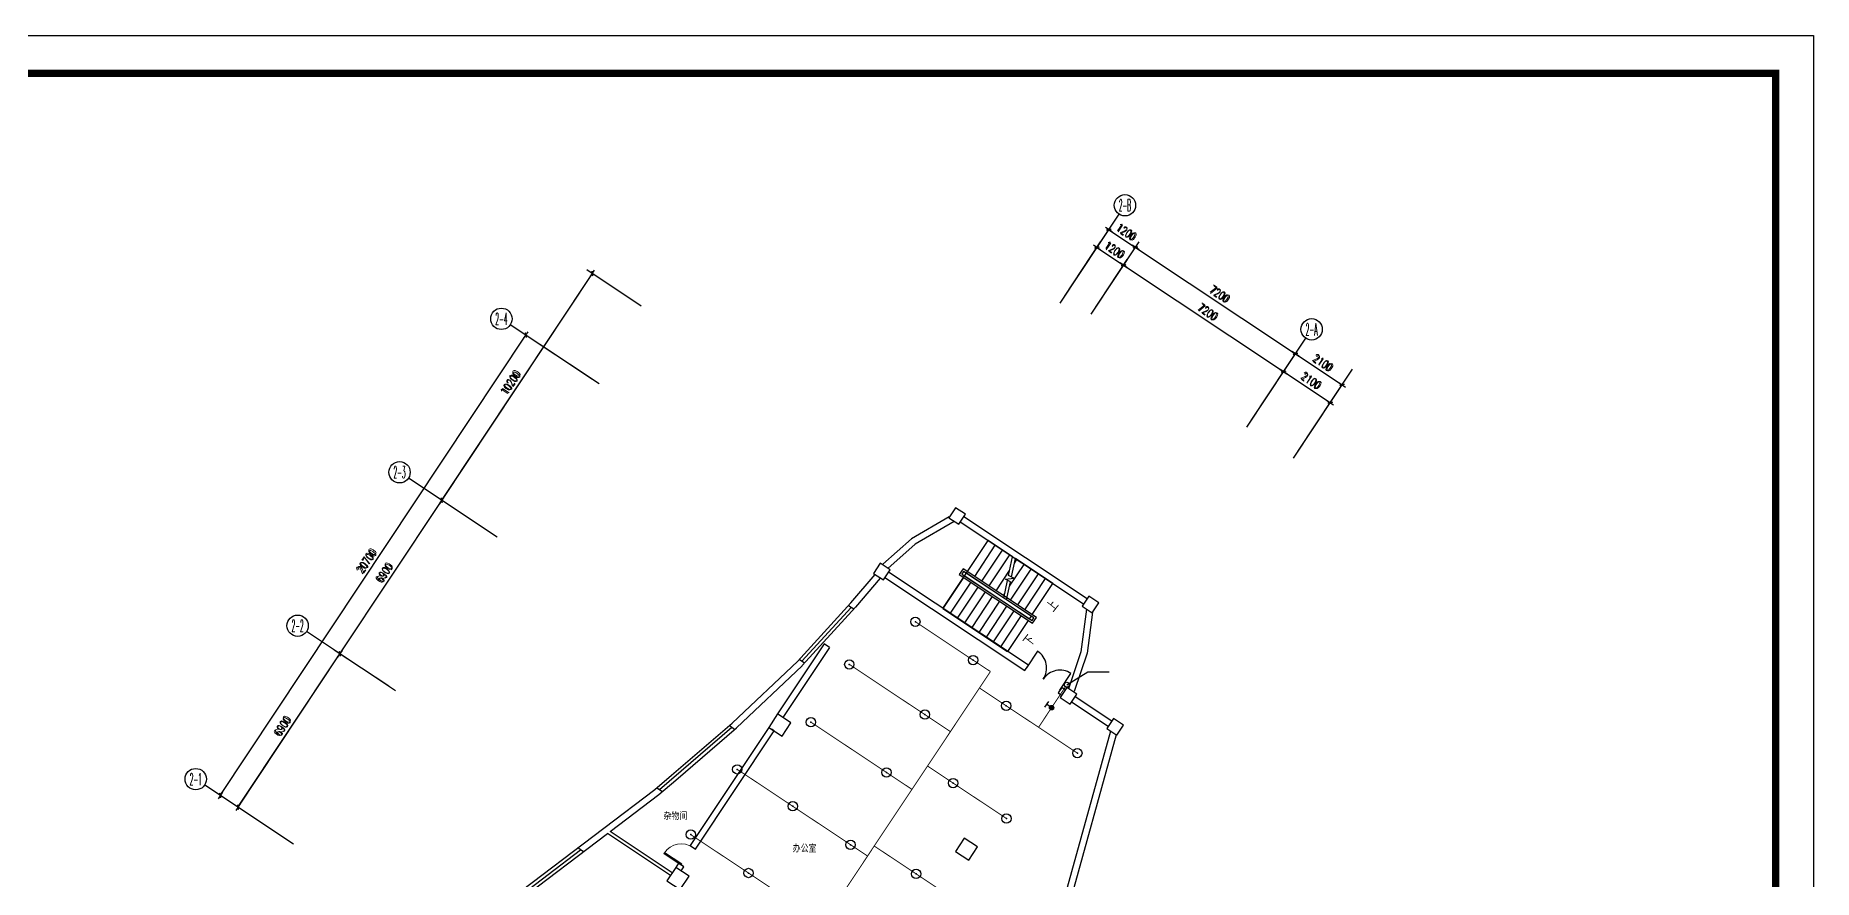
# Model space of a CAD drawing. Extents: x -149393 to 1177518, y -366685 to 296590.
# Drawn here: x 908813 to 975450, y -44283 to -12676 of the extents above; entities that cross this region are included whole.
import ezdxf
from ezdxf.enums import TextEntityAlignment as Align

# ---------------------------------------------------------------- set-up
doc = ezdxf.new("R2010")
doc.units = 0
doc.header["$LTSCALE"] = 1000
doc.header["$MEASUREMENT"] = 0
doc.linetypes.add('常规', pattern=[20, 10, 0, 10])
doc.layers.get('0').update_dxf_attribs({"linetype": 'CONTINUOUS'})
doc.layers.get('Defpoints').update_dxf_attribs({"linetype": 'CONTINUOUS'})
for name, color, linetype in [('AXIS', 3, 'CONTINUOUS'), ('AXIS_TEXT', 7, 'CONTINUOUS'), ('COLUMN', 9, 'CONTINUOUS'), ('EQUIP-动力', 3, 'CONTINUOUS'), ('EQUIP-消防', 3, 'CONTINUOUS'), ('PUB_TITLE', 253, 'CONTINUOUS'), ('STAIR', 2, 'CONTINUOUS'), ('TEL_SYMB', 3, 'CONTINUOUS'), ('TEL_TEXT', 7, 'CONTINUOUS'), ('WALL', 9, 'CONTINUOUS'), ('WINDOW', 4, 'CONTINUOUS'), ('WIRE-消防', 3, '常规')]:
    doc.layers.add(name, color=color, linetype=linetype)
doc.styles.add('_TCH_AXIS', font='COMPLEX', dxfattribs={"bigfont": 'GBCBIG'})
doc.styles.add('_TCH_DIM', font='SIMPLEX', dxfattribs={"bigfont": 'GBCBIG'})
doc.styles.add('_TCH_DIM_T3', font='SIMPLEX', dxfattribs={"width": 0.705882, "bigfont": 'GBCBIG'})
doc.styles.add('_TEL_DIM', font='', dxfattribs={"width": 0.8, "height": 3.5})
doc.styles.add('COMPLEX', font='COMPLEX')
doc.styles.add('DIM_FONT', font='SIMPLEX.shx', dxfattribs={"width": 0.8})
doc.styles.get("Standard").update_dxf_attribs({"font": 'gbenor.shx', "bigfont": 'gbcbig.shx'})
doc.styles.get('_TEL_DIM').set_extended_font_data('SimSun')
doc.dimstyles.new('_TCH_ARCH&&100', dxfattribs={"dimtxt": 297.5, "dimasz": 100, "dimexe": 250, "dimexo": 300, "dimgap": 126.25, "dimtad": 1, "dimdec": 0, "dimzin": 0, "dimdsep": 46, "dimtxsty": '_TCH_DIM_T3', "dimblk": 'ARCHTICK', "dimcen": 0.09, "dimclrt": 7, "dimazin": 2, "dimtfac": 1, "dimtdec": 0, "dimtix": 1, "dimtmove": 2, "dimatfit": 3, "dimfxl": 1, "dimtolj": 1, "dimtzin": 0, "dimarcsym": 0})
doc.dimstyles.new('DIMN', dxfattribs={"dimtxt": 300, "dimasz": 1, "dimexe": 250, "dimexo": 300, "dimgap": 150, "dimtad": 1, "dimdec": 0, "dimdsep": 46, "dimtxsty": 'DIM_FONT', "dimblk": '_DIMX', "dimcen": 2.5, "dimclrt": 7, "dimadec": 0, "dimazin": 0, "dimtfac": 1, "dimtdec": 0, "dimtix": 1, "dimtmove": 2, "dimatfit": 3, "dimldrblk": '_DIMX', "dimfxl": 1, "dimtolj": 1, "dimarcsym": 0})

# ---------------------------------------------------------------- blocks, each defined once
blk = doc.blocks.new('$equip$00001147')
blk.add_circle((0, 0), 0.5)
at = {"flags": 9}
blk.add_attdef('A', (0, 0), '', height=0.00002, dxfattribs=at)
blk = doc.blocks.new('$equip_U$00000304(cyc-PC)')
blk.add_point((0, 0))
blk.add_blockref('$equip$00001147', (0, 0))
at = {"color": 7, "style": '_TEL_DIM', "flags": 1}
blk.add_attdef('A', text='', height=0.00002, dxfattribs=at).set_placement((0, 0), align=Align.MIDDLE_CENTER)
blk = doc.blocks.new('fdhfhfh')
at = {"layer": 'WIRE-消防', "linetype": '常规', "const_width": 35}
blk.add_lwpolyline([(327663, -63863), (313946, -84452)], dxfattribs=at)
blk = doc.blocks.new('$VALVE$00000497')
for p, q in [((78, 138), (-78, 138)), ((0, 50), (0, 138))]:
    blk.add_line(p, q)
at = {"const_width": 49.6}
blk.add_lwpolyline([(25, 0, 1), (-25, 0, 1)], format="xyb", close=True, dxfattribs=at)
blk.add_circle((0, 0), 50)
blk = doc.blocks.new('$equip_U$00000370(cyc-PC)')
for p in [(-0.15, 0), (0, 0), (0.15, 0), (0, -0.15)]:
    blk.add_point(p)
at = {"xscale": 0.00300000000061118, "yscale": 0.00300000000061118, "zscale": 0.00300000000061118}
blk.add_blockref('$VALVE$00000497', (0, 0), dxfattribs=at)
at = {"color": 7, "style": '_TEL_DIM', "flags": 1}
blk.add_attdef('A', text='', height=0.00002, dxfattribs=at).set_placement((0, 0), align=Align.MIDDLE_CENTER)
blk = doc.blocks.new('_DIMX')
blk.add_line((-150, 0), (150, 0))
at = {"const_width": 50}
blk.add_lwpolyline([(-70, -70), (70, 70)], dxfattribs=at)
blk = doc.blocks.new('_ArchTick')
at = {"color": 0, "linetype": 'ByBlock', "const_width": 0.4}
blk.add_lwpolyline([(-0.5, -0.5), (0.5, 0.5)], dxfattribs=at)
blk = doc.blocks.new('*D1123')
at = {"layer": 'AXIS', "color": 0, "lineweight": -2, "transparency": 16777216}
for p, q in [((954373, -27094), (955729, -25053)), ((955591, -25261), (957340, -26424)), ((956123, -28256), (957478, -26215))]:
    blk.add_line(p, q, dxfattribs=at)
at = {"layer": 'Defpoints', "color": 0, "transparency": 16777216}
for p in [(957340, -26424), (954207, -27344), (955957, -28506)]:
    blk.add_point(p, dxfattribs=at)
at = {"layer": 'AXIS', "color": 0, "lineweight": -2, "transparency": 16777216, "xscale": 100, "yscale": 100, "zscale": 100}
for p, rotation in [((955591, -25261), 146.4000000000005), ((957340, -26424), 326.4000000000005)]:
    blk.add_blockref('_ArchTick', p, dxfattribs=dict(at, rotation=rotation))
at = {"layer": 'AXIS', "color": 7, "transparency": 16777216, "insert": (956618, -25613), "char_height": 297.5, "attachment_point": 5, "rotation": 326.4, "style": '_TCH_DIM_T3'}
blk.add_mtext('\\A1;2100', dxfattribs=at)
blk = doc.blocks.new('*D1124')
at = {"layer": 'AXIS', "color": 0, "lineweight": -2, "transparency": 16777216}
for p, q in [((954373, -27094), (956172, -24387)), ((956034, -24595), (957783, -25757)), ((956123, -28256), (957921, -25549))]:
    blk.add_line(p, q, dxfattribs=at)
at = {"layer": 'Defpoints', "color": 0, "transparency": 16777216}
for p in [(957783, -25757), (954207, -27344), (955957, -28506)]:
    blk.add_point(p, dxfattribs=at)
at = {"layer": 'AXIS', "color": 0, "lineweight": -2, "transparency": 16777216, "xscale": 100, "yscale": 100, "zscale": 100}
for p, rotation in [((956034, -24595), 146.4000000000023), ((957783, -25757), 326.4000000000023)]:
    blk.add_blockref('_ArchTick', p, dxfattribs=dict(at, rotation=rotation))
at = {"layer": 'AXIS', "color": 7, "transparency": 16777216, "insert": (957060, -24947), "char_height": 297.5, "attachment_point": 5, "rotation": 326.4, "style": '_TCH_DIM_T3'}
blk.add_mtext('\\A1;2100', dxfattribs=at)
blk = doc.blocks.new('*D1125')
at = {"layer": 'AXIS', "color": 0, "lineweight": -2, "transparency": 16777216}
for p, q in [((948376, -23109), (949732, -21069)), ((949594, -21277), (955591, -25261)), ((954373, -27094), (955729, -25053))]:
    blk.add_line(p, q, dxfattribs=at)
at = {"layer": 'Defpoints', "color": 0, "transparency": 16777216}
for p in [(948210, -23359), (955591, -25261), (954207, -27344)]:
    blk.add_point(p, dxfattribs=at)
at = {"layer": 'AXIS', "color": 0, "lineweight": -2, "transparency": 16777216, "xscale": 100, "yscale": 100, "zscale": 100}
for p, rotation in [((949594, -21277), 146.3999999999997), ((955591, -25261), 326.3999999999997)]:
    blk.add_blockref('_ArchTick', p, dxfattribs=dict(at, rotation=rotation))
at = {"layer": 'AXIS', "color": 7, "transparency": 16777216, "insert": (952745, -23040), "char_height": 297.5, "attachment_point": 5, "rotation": 326.4, "style": '_TCH_DIM_T3'}
blk.add_mtext('\\A1;7200', dxfattribs=at)
blk = doc.blocks.new('*D1126')
at = {"layer": 'AXIS', "color": 0, "lineweight": -2, "transparency": 16777216}
for p, q in [((948376, -23109), (950175, -20402)), ((950037, -20611), (956034, -24595)), ((954373, -27094), (956172, -24387))]:
    blk.add_line(p, q, dxfattribs=at)
at = {"layer": 'Defpoints', "color": 0, "transparency": 16777216}
for p in [(948210, -23359), (956034, -24595), (954207, -27344)]:
    blk.add_point(p, dxfattribs=at)
at = {"layer": 'AXIS', "color": 0, "lineweight": -2, "transparency": 16777216, "xscale": 100, "yscale": 100, "zscale": 100}
for p, rotation in [((950037, -20611), 146.3999999999997), ((956034, -24595), 326.3999999999997)]:
    blk.add_blockref('_ArchTick', p, dxfattribs=dict(at, rotation=rotation))
at = {"layer": 'AXIS', "color": 7, "transparency": 16777216, "insert": (953187, -22374), "char_height": 297.5, "attachment_point": 5, "rotation": 326.4, "style": '_TCH_DIM_T3'}
blk.add_mtext('\\A1;7200', dxfattribs=at)
blk = doc.blocks.new('*D1127')
at = {"layer": 'AXIS', "color": 0, "lineweight": -2, "transparency": 16777216}
for p, q in [((947377, -22445), (948733, -20405)), ((948594, -20613), (949594, -21277)), ((948376, -23109), (949732, -21069))]:
    blk.add_line(p, q, dxfattribs=at)
at = {"layer": 'Defpoints', "color": 0, "transparency": 16777216}
for p in [(949594, -21277), (947211, -22695), (948210, -23359)]:
    blk.add_point(p, dxfattribs=at)
at = {"layer": 'AXIS', "color": 0, "lineweight": -2, "transparency": 16777216, "xscale": 100, "yscale": 100, "zscale": 100}
for p, rotation in [((948594, -20613), 146.4000000000012), ((949594, -21277), 326.4000000000012)]:
    blk.add_blockref('_ArchTick', p, dxfattribs=dict(at, rotation=rotation))
at = {"layer": 'AXIS', "color": 7, "transparency": 16777216, "insert": (949246, -20716), "char_height": 297.5, "attachment_point": 5, "rotation": 326.4, "style": '_TCH_DIM_T3'}
blk.add_mtext('\\A1;1200', dxfattribs=at)
blk = doc.blocks.new('*D1128')
at = {"layer": 'AXIS', "color": 0, "lineweight": -2, "transparency": 16777216}
for p, q in [((947377, -22445), (949175, -19738)), ((949037, -19947), (950037, -20611)), ((948376, -23109), (950175, -20402))]:
    blk.add_line(p, q, dxfattribs=at)
at = {"layer": 'Defpoints', "color": 0, "transparency": 16777216}
for p in [(950037, -20611), (947211, -22695), (948210, -23359)]:
    blk.add_point(p, dxfattribs=at)
at = {"layer": 'AXIS', "color": 0, "lineweight": -2, "transparency": 16777216, "xscale": 100, "yscale": 100, "zscale": 100}
for p, rotation in [((949037, -19947), 146.4000000000012), ((950037, -20611), 326.4000000000012)]:
    blk.add_blockref('_ArchTick', p, dxfattribs=dict(at, rotation=rotation))
at = {"layer": 'AXIS', "color": 7, "transparency": 16777216, "insert": (949689, -20050), "char_height": 297.5, "attachment_point": 5, "rotation": 326.4, "style": '_TCH_DIM_T3'}
blk.add_mtext('\\A1;1200', dxfattribs=at)
blk = doc.blocks.new('*D1129')
at = {"layer": 'AXIS', "color": 0, "lineweight": -2, "transparency": 16777216}
for p, q in [((924038, -30084), (929683, -21588)), ((931515, -22806), (929474, -21450)), ((925870, -31301), (923830, -29946))]:
    blk.add_line(p, q, dxfattribs=at)
at = {"layer": 'Defpoints', "color": 0, "transparency": 16777216}
for p in [(929683, -21588), (931765, -22972), (926120, -31467)]:
    blk.add_point(p, dxfattribs=at)
at = {"layer": 'AXIS', "color": 0, "lineweight": -2, "transparency": 16777216, "xscale": 100, "yscale": 100, "zscale": 100}
for p, rotation in [((929683, -21588), 56.39999999999981), ((924038, -30084), 236.3999999999998)]:
    blk.add_blockref('_ArchTick', p, dxfattribs=dict(at, rotation=rotation))
at = {"layer": 'AXIS', "color": 7, "transparency": 16777216, "insert": (926631, -25684), "char_height": 297.5, "attachment_point": 5, "rotation": 56.4, "style": '_TCH_DIM_T3'}
blk.add_mtext('\\A1;10200', dxfattribs=at)
blk = doc.blocks.new('*D1130')
at = {"layer": 'AXIS', "color": 0, "lineweight": -2, "transparency": 16777216}
for p, q in [((925870, -31301), (923830, -29946)), ((920220, -35831), (924038, -30084)), ((922052, -37049), (920011, -35693))]:
    blk.add_line(p, q, dxfattribs=at)
at = {"layer": 'Defpoints', "color": 0, "transparency": 16777216}
for p in [(924038, -30084), (926120, -31467), (922302, -37215)]:
    blk.add_point(p, dxfattribs=at)
at = {"layer": 'AXIS', "color": 0, "lineweight": -2, "transparency": 16777216, "xscale": 100, "yscale": 100, "zscale": 100}
for p, rotation in [((924038, -30084), 56.40000000000044), ((920220, -35831), 236.4000000000005)]:
    blk.add_blockref('_ArchTick', p, dxfattribs=dict(at, rotation=rotation))
at = {"layer": 'AXIS', "color": 7, "transparency": 16777216, "insert": (921900, -32805), "char_height": 297.5, "attachment_point": 5, "rotation": 56.4, "style": '_TCH_DIM_T3'}
blk.add_mtext('\\A1;6900', dxfattribs=at)
blk = doc.blocks.new('*D1131')
at = {"layer": 'AXIS', "color": 0, "lineweight": -2, "transparency": 16777216}
for p, q in [((916401, -41578), (920220, -35831)), ((922052, -37049), (920011, -35693)), ((918234, -42796), (916193, -41440))]:
    blk.add_line(p, q, dxfattribs=at)
at = {"layer": 'Defpoints', "color": 0, "transparency": 16777216}
for p in [(920220, -35831), (922302, -37215), (918484, -42962)]:
    blk.add_point(p, dxfattribs=at)
at = {"layer": 'AXIS', "color": 0, "lineweight": -2, "transparency": 16777216, "xscale": 100, "yscale": 100, "zscale": 100}
for p, rotation in [((920220, -35831), 56.40000000000044), ((916401, -41578), 236.4000000000005)]:
    blk.add_blockref('_ArchTick', p, dxfattribs=dict(at, rotation=rotation))
at = {"layer": 'AXIS', "color": 7, "transparency": 16777216, "insert": (918081, -38553), "char_height": 297.5, "attachment_point": 5, "rotation": 56.4, "style": '_TCH_DIM_T3'}
blk.add_mtext('\\A1;6900', dxfattribs=at)
blk = doc.blocks.new('*D1132')
at = {"layer": 'AXIS', "color": 0, "lineweight": -2, "transparency": 16777216}
for p, q in [((915735, -41136), (927190, -23894)), ((929689, -25554), (926982, -23756)), ((918234, -42796), (915527, -40997))]:
    blk.add_line(p, q, dxfattribs=at)
at = {"layer": 'Defpoints', "color": 0, "transparency": 16777216}
for p in [(927190, -23894), (929939, -25720), (918484, -42962)]:
    blk.add_point(p, dxfattribs=at)
at = {"layer": 'AXIS', "color": 0, "lineweight": -2, "transparency": 16777216, "xscale": 100, "yscale": 100, "zscale": 100}
for p, rotation in [((927190, -23894), 56.39999999999999), ((915735, -41136), 236.4)]:
    blk.add_blockref('_ArchTick', p, dxfattribs=dict(at, rotation=rotation))
at = {"layer": 'AXIS', "color": 7, "transparency": 16777216, "insert": (921233, -32363), "char_height": 297.5, "attachment_point": 5, "rotation": 56.4, "style": '_TCH_DIM_T3'}
blk.add_mtext('\\A1;20700', dxfattribs=at)
blk = doc.blocks.new('_FZHK')
blk.add_lwpolyline([(-0.5, -0.5), (0.5, -0.5), (0.5, 0.5), (-0.5, 0.5)], close=True)
blk = doc.blocks.new('_AXISO')
blk.add_circle((0, 0), 0.5)
at = {"layer": 'AXIS_TEXT', "style": 'COMPLEX', "width": 1.041667}
blk.add_attdef('A', text='', height=0.56, dxfattribs=at).set_placement((-0.25, -0.28), (0.25, -0.28), align=Align.FIT)
blk = doc.blocks.new('$DorLib2D$00000001')
for p, q in [((0.45, 0.975), (0.5, 0.975)), ((0.45, 0), (0.45, 0.975)), ((0.5, 0), (0.5, 0.975)), ((0.5, 0), (0.45, 0))]:
    blk.add_line(p, q)
at = {"lineweight": 13}
blk.add_arc((0.475, 0), 0.975, 91.46928, 180, dxfattribs=at)

msp = doc.modelspace()

# ---------------------------------------------------------------- linework, layer by layer
at = {"color": 59}
for p, q in [((937535.5, -36113.7), (939379, -34097.9)), ((939479.4, -34166), (939278.6, -34029.9)), ((937633, -36185), (937438.1, -36042.5)), ((934912, -38595.6), (932203.4, -40928.1)), ((935010.2, -38668.9), (934813.9, -38522.3)), ((932312.8, -40995.8), (932094, -40860.5)), ((926811.2, -45016.1), (929242.7, -43172.8)), ((929345.3, -43245.5), (929140, -43100))]:
    msp.add_line(p, q, dxfattribs=at)
msp.add_lwpolyline([(947467, -36988.7), (948253.2, -36513.4), (949059.1, -36513.4)])
msp.add_circle((947467, -36988.7), 90.8)
at = {"layer": 'AXIS'}
for p, q in [((947210.8, -22695.3), (949424.4, -19363.6)), ((929938.8, -25720.3), (926607.1, -23506.7)), ((954207.4, -27343.7), (956420.9, -24012.1)), ((955956.5, -28505.9), (958170.1, -25174.2)), ((926120.4, -31467.4), (922788.7, -29253.9)), ((922302, -37214.6), (918970.3, -35001)), ((918483.5, -42961.8), (915151.9, -40748.2))]:
    msp.add_line(p, q, dxfattribs=at)
for centre in [(949645.8, -19030.4), (956642.3, -23678.9)]:
    msp.add_circle(centre, 400, dxfattribs=at)
at = {"layer": 'PUB_TITLE'}
msp.add_lwpolyline([(856650.3, -12676.1), (975450.3, -12676.1), (975450.3, -96684.6), (856650.3, -96684.6)], close=True, dxfattribs=at)
at = {"layer": 'PUB_TITLE', "const_width": 270.7}
msp.add_lwpolyline([(863721.7, -14090.4), (974036, -14090.4), (974036, -95270.4), (863721.7, -95270.4), (863721.7, -14090.4)], close=True, dxfattribs=at)
at = {"layer": 'STAIR', "color": 59}
for p, q in [((942824.5, -34137.5), (944517.9, -31588.7)), ((943743.9, -32753.6), (944517.9, -31588.7)), ((944012.7, -32932.2), (944786.7, -31767.3)), ((944281.6, -33110.8), (945055.5, -31945.9)), ((945432.1, -32196.1), (944517.9, -31588.7)), ((943579.7, -32644.4), (943434.1, -32863.5)), ((946327.5, -34470.1), (943579.7, -32644.4)), ((944550.4, -33289.4), (945324.3, -32124.5)), ((945283, -32894.9), (945432.1, -32196.1)), ((945319.1, -33298.7), (945861.9, -32481.7)), ((945393.2, -32951.2), (945539.1, -32267.2)), ((945502.3, -32439.8), (945593.1, -32303.1)), ((946937.2, -33196.1), (945539.1, -32267.2)), ((943598.4, -32972.6), (942824.5, -34137.5)), ((943867.2, -33151.2), (943093.3, -34316.1)), ((943434.1, -32863.5), (946182, -34689.1)), ((943599.7, -32743.9), (943533.6, -32843.4)), ((943533.6, -32843.4), (946161.9, -34589.7)), ((946228.1, -34490.2), (943599.7, -32743.9)), ((943638.1, -32912.9), (946057.4, -34520.3)), ((945102.3, -33742.2), (943704.2, -32813.3)), ((944819.2, -33468), (945322.3, -32710.7)), ((945102.3, -33742.2), (945243.2, -33081.6)), ((945163.5, -33040.9), (945481.9, -32996.4)), ((945353.4, -33137.9), (945163.5, -33040.9)), ((945209.4, -33813.3), (945353.4, -33137.9)), ((945481.9, -32996.4), (945283, -32894.9)), ((945356.8, -33825.2), (946130.7, -32660.3)), ((945625.6, -34003.8), (946399.5, -32838.9)), ((945894.4, -34182.4), (946668.4, -33017.5)), ((946163.2, -34361), (946937.2, -33196.1)), ((944136, -33329.8), (943362.1, -34494.7)), ((944404.8, -33508.4), (943630.9, -34673.3)), ((944673.7, -33687), (943899.7, -34851.9)), ((944942.5, -33865.6), (944168.5, -35030.5)), ((945088, -33646.6), (945139.1, -33569.6)), ((946123.6, -34420.7), (945209.4, -33813.3)), ((942824.5, -34137.5), (945243.8, -35744.9)), ((945211.3, -34044.2), (944437.4, -35209.1)), ((945480.1, -34222.8), (944706.2, -35387.7)), ((945748.9, -34401.4), (944975, -35566.3)), ((946017.7, -34580), (945243.8, -35744.9)), ((946123.6, -34420.7), (946057.4, -34520.3)), ((946161.9, -34589.7), (946228.1, -34490.2)), ((946182, -34689.1), (946327.5, -34470.1))]:
    msp.add_line(p, q, dxfattribs=at)
at = {"layer": 'TEL_SYMB', "color": 59, "elevation": 1793}
msp.add_lwpolyline([(945785, -35221.9, 0, 0, 0), (942633.9, -33128.3, 0, 0, 0), (943513.7, -31804.1, 0, 0, 0), (944887.6, -32717, 95.6, 0, 0), (945186.3, -32915.4, 0, 0, 0)], format="xyseb", dxfattribs=at)
at = {"layer": 'TEL_SYMB', "color": 59}
msp.add_lwpolyline([(946664.8, -33897.7, 0, 0, 0), (945753.8, -33292.5, 95.6, 0, 0), (945455.1, -33094, 0, 0, 0)], format="xyseb", dxfattribs=at)
at = {"layer": 'WALL', "color": 59}
for p, q in [((943061.7, -30702.1), (941646.9, -31531.6)), ((943248, -30871.1), (941788.2, -31727)), ((943473.8, -30895), (948096.5, -33966.4)), ((943606.6, -30695.1), (948229.3, -33766.5)), ((941646.9, -31531.6), (940572.3, -32477.7)), ((941788.2, -31727), (940755.1, -32636.5)), ((939371.1, -33928.8), (940279.6, -32860.9)), ((939553.9, -34084.3), (940480.9, -32994.6)), ((940648.1, -32979.6), (945891.7, -36463.4)), ((946024.5, -36263.5), (940780.9, -32779.7)), ((937372.4, -36114.3), (939373.9, -33925.6)), ((937549.5, -36276.3), (939551, -34087.6)), ((948206, -34165.2), (947994.1, -35757.2)), ((948434, -34271.5), (948229, -35811.7)), ((938369.8, -35463.9), (936624.8, -38086.4)), ((938569.6, -35596.8), (936824.7, -38219.2)), ((938569.6, -35596.8), (938369.8, -35463.9)), ((947994.1, -35757.2), (947530.5, -37138.1)), ((948229, -35811.7), (947746.3, -37249.2)), ((934918.7, -38429.4), (937378.6, -36108)), ((935083.4, -38603.9), (937543.3, -36282.6)), ((945891.7, -36463.4), (946024.5, -36263.5)), ((947273.9, -37093.6), (947141.1, -37293.5)), ((947141.1, -37293.5), (947269.8, -37379.1)), ((947402.6, -37179.2), (947273.9, -37093.6)), ((947644.6, -37628.1), (949018.9, -38541.2)), ((947777.4, -37428.2), (949151.7, -38341.3)), ((932653.7, -40382), (934922.7, -38425.8)), ((932810.4, -40563.8), (935079.4, -38607.5)), ((936296.3, -38588.5), (933351.9, -43013.7)), ((933551.8, -43146.6), (936496.2, -38721.4)), ((936496.2, -38721.4), (936396.3, -38654.9)), ((949104.4, -38724), (947293.1, -45264.4)), ((949314.7, -38863.8), (947503.4, -45404.2)), ((932024, -40913.8), (932654.6, -40381.2)), ((932178.9, -41097.1), (932809.5, -40564.6)), ((930118.6, -42358.1), (932029, -40909.8)), ((930347.5, -42485.7), (932174, -41101.1)), ((926651, -44987), (930118.6, -42358.1)), ((926883.7, -45111.7), (930246.3, -42562.5)), ((932607.1, -44133.4), (930246.3, -42562.5)), ((932673.6, -44033.5), (930347.5, -42485.7)), ((933351.9, -43013.7), (933551.8, -43146.6)), ((932908.8, -43679.7), (932806.4, -43833.6)), ((933108.6, -43812.6), (932908.8, -43679.7)), ((933006.3, -43966.4), (933108.6, -43812.6))]:
    msp.add_line(p, q, dxfattribs=at)
at = {"layer": 'WINDOW', "color": 59, "extrusion": (1.02e-16, -6.77687e-17, -1)}
msp.add_lwpolyline([(-947207.5, -37193.6), (-947622.5, -36568.9, -0.4142136), (-946582.8, -36778.5, -0.4142136), (-946373.1, -35738.8), (-945958.1, -36363.5)], format="xyb", dxfattribs=at)
at = {"layer": 'WIRE-消防', "linetype": '常规', "const_width": 35}
for points in [[(941788.5, -34630.2), (943954.1, -36069)], [(939314.2, -36228), (942146.2, -38109.5)], [(943954.1, -36069), (944601.5, -36495.7)], [(944191.5, -37112.8), (944601.5, -36495.7)], [(944191.6, -37112.9), (945195, -37779.5)], [(947416.8, -37064.3), (946406.7, -38584.6)], [(945195, -37779.5), (947860.3, -39550.4)], [(937875.4, -38393.6), (940707.4, -40275.1)], [(942146.2, -38109.5), (943102.3, -38744.7)], [(935112.7, -40159.8), (939999.5, -43406.6)], [(940707.4, -40275.1), (941663.5, -40910.3)], [(942244.5, -40035.7), (943204.2, -40673.4)], [(943204.2, -40673.4), (945203, -42001.4)], [(933369.5, -42603.4), (939033.4, -46366.5)], [(940248.5, -43031.7), (941818, -44074.5)], [(941818, -44074.5), (943900.3, -45458)]]:
    msp.add_lwpolyline(points, dxfattribs=at)

# ---------------------------------------------------------------- block references
msp.add_blockref('fdhfhfh', (616529, 26750.4))
at = {"layer": 'AXIS'}
ref = msp.add_blockref('_AXISO', (926273.9, -23285.4), dxfattribs=dict(at, xscale=800, yscale=800, zscale=800))
ref.add_attrib('A', '2-4', dxfattribs={"layer": 'AXIS_TEXT', "height": 452.55, "style": '_TCH_AXIS', "width": 0.33871}).set_placement((926047.6, -23511.6), (926500.2, -23511.6), align=Align.FIT)
ref = msp.add_blockref('_AXISO', (922455.5, -29032.5), dxfattribs=dict(at, xscale=800, yscale=800, zscale=800))
ref.add_attrib('A', '2-3', dxfattribs={"layer": 'AXIS_TEXT', "height": 452.55, "style": '_TCH_AXIS', "width": 0.35}).set_placement((922229.2, -29258.8), (922681.8, -29258.8), align=Align.FIT)
ref = msp.add_blockref('_AXISO', (918637.1, -34779.7), dxfattribs=dict(at, xscale=800, yscale=800, zscale=800))
ref.add_attrib('A', '2-2', dxfattribs={"layer": 'AXIS_TEXT', "height": 452.55, "style": '_TCH_AXIS', "width": 0.35}).set_placement((918410.8, -35005.9), (918863.4, -35005.9), align=Align.FIT)
ref = msp.add_blockref('_AXISO', (914818.7, -40526.8), dxfattribs=dict(at, xscale=800, yscale=800, zscale=800))
ref.add_attrib('A', '2-1', dxfattribs={"layer": 'AXIS_TEXT', "height": 452.55, "style": '_TCH_AXIS', "width": 0.381818}).set_placement((914592.4, -40753.1), (915045, -40753.1), align=Align.FIT)
at = {"layer": 'COLUMN', "color": 59}
for p, xscale, yscale, zscale, rotation in [((943352.8, -30670.6), 449.9999999999738, 449.9999999999738, 449.9999999999738, 326.3999999999982), ((940527.1, -32755.1), 449.9999999999778, 449.9999999999778, 449.9999999999778, 326.3999999999973), ((948350.3, -33990.9), 449.9999999999858, 449.9999999999858, 449.9999999999858, 56.39999999999244), ((947523.6, -37403.6), 450.0000000000747, 450.0000000000747, 450.0000000000747, 326.4000000000055), ((936708.7, -38502.3), 599.999999999961, 599.999999999961, 599.999999999961, 326.3999999999987), ((949272.7, -38565.7), 449.9999999999638, 449.9999999999638, 449.9999999999638, 236.4000000000084), ((943705.2, -43150.8), 600.000000000062, 600.000000000062, 600.000000000062, 326.4000000000042), ((932890.3, -44249.5), 599.999999999965, 599.999999999965, 599.999999999965, 326.3999999999982)]:
    msp.add_blockref('_FZHK', p, dxfattribs=dict(at, xscale=xscale, yscale=yscale, zscale=zscale, rotation=rotation))
at = {"layer": 'EQUIP-动力', "xscale": 549.9999999999868, "yscale": 549.9999999999868, "zscale": 549.9999999999868, "rotation": 56.40000000000244}
msp.add_blockref('$equip_U$00000370(cyc-PC)', (946895.6, -37848.8), dxfattribs=at)
at = {"layer": 'EQUIP-消防', "xscale": 350, "yscale": 350, "zscale": 350}
for p in [(941788.5, -34630.2), (943954.1, -36069), (939314.2, -36228), (942146.2, -38109.5), (945195, -37779.5), (937875.4, -38393.6), (947860.3, -39550.4), (935112.7, -40159.8), (940707.4, -40275.1), (943204.2, -40673.4), (937195.3, -41543.5), (945203, -42001.4), (933369.5, -42603.4), (939360.9, -42982.3), (935535.1, -44042.2), (941818, -44074.5)]:
    msp.add_blockref('$equip_U$00000304(cyc-PC)', p, dxfattribs=at)
at = {"layer": 'WINDOW', "color": 59, "xscale": 800, "yscale": -800, "zscale": 800, "rotation": 236.3610195353741}
msp.add_blockref('$DorLib2D$00000001', (933230.3, -43413.2), dxfattribs=at)

# ---------------------------------------------------------------- texts
at = {"layer": 'AXIS', "color": 7, "style": '_TCH_AXIS'}
for s, width, p, p2 in [('2-B', 0.333333, (949419.5, -19256.7), (949872, -19256.7)), ('2-A', 0.328125, (956416, -23905.2), (956868.6, -23905.2))]:
    msp.add_text(s, height=452.55, dxfattribs=dict(at, width=width)).set_placement(p, p2, align=Align.FIT)
at = {"layer": 'TEL_TEXT', "color": 59, "style": '_TCH_DIM'}
for s, p in [('上', (946972.3, -34302.3)), ('下', (946106.3, -35608.9, 1793))]:
    msp.add_text(s, height=403.5, rotation=51.755298, dxfattribs=at).set_placement(p)
at = {"layer": 'TEL_TEXT', "color": 59, "style": '_TEL_DIM', "width": 0.8}
for s, p in [('杂物间', (932348.5, -42026.3)), ('办公室', (937191.5, -43243))]:
    msp.add_text(s, height=265.82, dxfattribs=at).set_placement(p)

# ---------------------------------------------------------------- dimensions: what is measured, and where the dimension line sits
at = {"layer": 'AXIS'}
for p1, p2, distance in [((947210.8, -22695.3), (948210.3, -23359.3), 3300), ((947210.8, -22695.3), (948210.3, -23359.3), 2500), ((948210.3, -23359.3), (954207.4, -27343.7), 3300), ((948210.3, -23359.3), (954207.4, -27343.7), 2500), ((926120.4, -31467.4), (931764.9, -22971.6), 2500), ((918483.5, -42961.8), (929938.8, -25720.3), 3300), ((954207.4, -27343.7), (955956.5, -28505.9), 3300), ((954207.4, -27343.7), (955956.5, -28505.9), 2500), ((922302, -37214.6), (926120.4, -31467.4), 2500), ((918483.5, -42961.8), (922302, -37214.6), 2500)]:
    msp.add_aligned_dim(p1=p1, p2=p2, distance=distance, dimstyle='DIMN', dxfattribs=at).render()
for p1, p2, distance, picture, middle in [((947210.8, -22695.3), (948210.3, -23359.3), 3300, '*D1128', (949689, -20049.6)), ((947210.8, -22695.3), (948210.3, -23359.3), 2500, '*D1127', (949246.2, -20715.9)), ((948210.3, -23359.3), (954207.4, -27343.7), 3300, '*D1126', (953187.2, -22373.8)), ((948210.3, -23359.3), (954207.4, -27343.7), 2500, '*D1125', (952744.5, -23040.2)), ((926120.4, -31467.4), (931764.9, -22971.6), 2500, '*D1129', (926631.3, -25683.9)), ((918483.5, -42961.8), (929938.8, -25720.3), 3300, '*D1132', (921233.5, -32362.6)), ((954207.4, -27343.7), (955956.5, -28505.9), 3300, '*D1124', (957060.3, -24947.1)), ((954207.4, -27343.7), (955956.5, -28505.9), 2500, '*D1123', (956617.6, -25613.5)), ((922302, -37214.6), (926120.4, -31467.4), 2500, '*D1130', (921899.8, -32805.4)), ((918483.5, -42961.8), (922302, -37214.6), 2500, '*D1131', (918081.4, -38552.5))]:
    dim = msp.add_aligned_dim(p1=p1, p2=p2, distance=distance, dimstyle='_TCH_ARCH&&100', dxfattribs=at)
    dim.commit()
    dim.dimension.update_dxf_attribs({"geometry": picture, "text_midpoint": middle})

doc.saveas('drawing.dxf')
